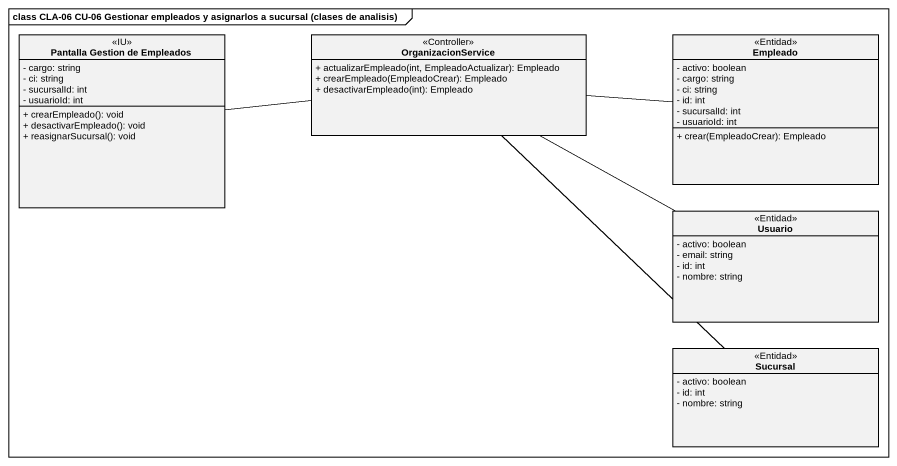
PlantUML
@startuml
mainframe class CLA-06 CU-06 Gestionar empleados y asignarlos a sucursal (clases de analisis)
hide circle
hide empty members
skinparam classAttributeIconSize 0
class "Pantalla Gestion de Empleados" as Pantalla_Gestion_de <<IU>> {
  - cargo: string
  - ci: string
  - sucursalId: int
  - usuarioId: int
  + crearEmpleado(): void
  + desactivarEmpleado(): void
  + reasignarSucursal(): void
}
class OrganizacionService <<Controller>> {
  + actualizarEmpleado(int, EmpleadoActualizar): Empleado
  + crearEmpleado(EmpleadoCrear): Empleado
  + desactivarEmpleado(int): Empleado
}
class Empleado <<Entidad>> {
  - activo: boolean
  - cargo: string
  - ci: string
  - id: int
  - sucursalId: int
  - usuarioId: int
  + crear(EmpleadoCrear): Empleado
}
class Usuario <<Entidad>> {
  - activo: boolean
  - email: string
  - id: int
  - nombre: string
}
class Sucursal <<Entidad>> {
  - activo: boolean
  - id: int
  - nombre: string
}
Pantalla_Gestion_de -right- OrganizacionService
OrganizacionService -right- Empleado
OrganizacionService -right- Usuario
OrganizacionService -- Sucursal
@enduml
